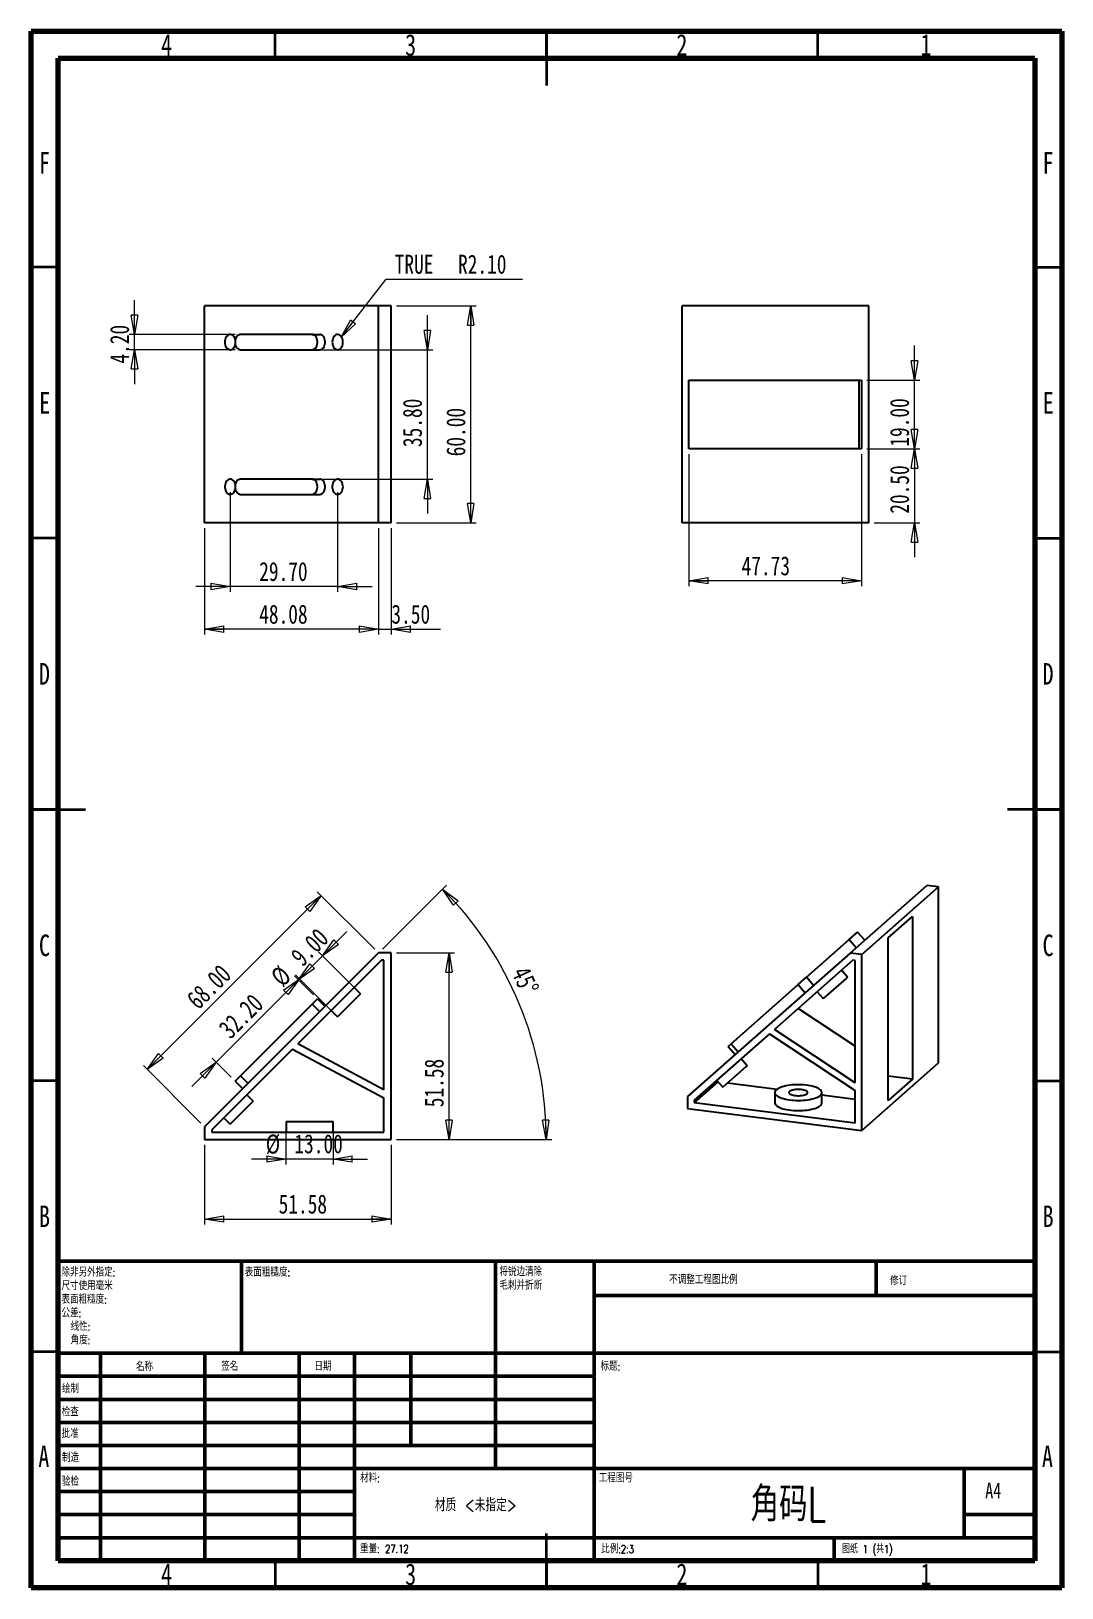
# Model space of a CAD drawing. Header units: millimetres. Extents: x 15 to 205, y 5 to 292.
import ezdxf

# ---------------------------------------------------------------- set-up
doc = ezdxf.new("R2010")
doc.units = ezdxf.units.MM
doc.styles.add('SLDTEXTSTYLE0', font='TXT', dxfattribs={"width": 0.75})
doc.styles.add('SLDTEXTSTYLE1', font='TXT', dxfattribs={"width": 0.75, "bigfont": 'bigfont'})
doc.styles.add('SLDTEXTSTYLE2', font='TXT', dxfattribs={"width": 0.694444, "bigfont": 'bigfont'})
doc.dimstyles.new('SLDDIMSTYLE0', dxfattribs={"dimtxt": 3.5, "dimasz": 3.556, "dimexe": 0, "dimexo": 0.0625, "dimgap": 0.875, "dimtad": 1, "dimlfac": 1.5, "dimrnd": 1e-09, "dimzin": 4, "dimdsep": 46, "dimtxsty": 'SLDTEXTSTYLE0', "dimblk1": 'CLOSED', "dimblk2": 'CLOSED', "dimsah": 1, "dimcen": 0.09, "dimadec": 0, "dimazin": 1, "dimtfac": 1, "dimtofl": 0, "dimtmove": 0, "dimatfit": 3, "dimldrblk": 'CLOSED', "dimfxl": 0, "dimfrac": 2, "dimtolj": 1, "dimtzin": 12, "dimarcsym": 0})
doc.dimstyles.new('SLDDIMSTYLE1', dxfattribs={"dimtxt": 3.5, "dimasz": 3.556, "dimexe": 0, "dimexo": 0.0625, "dimgap": 0.875, "dimtad": 1, "dimlfac": 1.5, "dimrnd": 1e-09, "dimzin": 12, "dimdsep": 46, "dimtxsty": 'SLDTEXTSTYLE0', "dimblk1": 'CLOSED', "dimblk2": 'CLOSED', "dimsah": 1, "dimcen": 0.09, "dimadec": 0, "dimazin": 3, "dimtfac": 1, "dimtofl": 0, "dimtmove": 0, "dimatfit": 3, "dimldrblk": 'CLOSED', "dimfxl": 0, "dimfrac": 2, "dimtolj": 1, "dimtzin": 12, "dimarcsym": 0})
doc.dimstyles.new('SLDDIMSTYLE2', dxfattribs={"dimtxt": 3.5, "dimasz": 3.556, "dimexe": 0, "dimexo": 0.0625, "dimgap": 0.875, "dimtad": 1, "dimlfac": 1.5, "dimrnd": 1e-09, "dimzin": 4, "dimdsep": 46, "dimtxsty": 'SLDTEXTSTYLE0', "dimblk1": 'CLOSED', "dimblk2": 'CLOSED', "dimsah": 1, "dimcen": 0.09, "dimadec": 0, "dimazin": 1, "dimtfac": 1, "dimtmove": 0, "dimatfit": 0, "dimldrblk": 'CLOSED', "dimfxl": 0, "dimfrac": 2, "dimtolj": 1, "dimtzin": 12, "dimarcsym": 0})
doc.dimstyles.new('SLDDIMSTYLE3', dxfattribs={"dimtxt": 3.5, "dimasz": 3.556, "dimexe": 0, "dimexo": 0.0625, "dimgap": 0.875, "dimtad": 0, "dimtih": 1, "dimtoh": 1, "dimlfac": 1.5, "dimrnd": 1e-09, "dimzin": 4, "dimdsep": 46, "dimtxsty": 'SLDTEXTSTYLE0', "dimblk1": 'CLOSED', "dimblk2": 'CLOSED', "dimsah": 1, "dimcen": 0, "dimadec": 0, "dimazin": 1, "dimtfac": 1, "dimtofl": 0, "dimtmove": 0, "dimatfit": 3, "dimldrblk": 'CLOSED', "dimfxl": 0, "dimfrac": 2, "dimtolj": 1, "dimtzin": 12, "dimarcsym": 0})
doc.dimstyles.new('SLDDIMSTYLE4', dxfattribs={"dimtxt": 3.5, "dimasz": 3.556, "dimexe": 0, "dimexo": 0.0625, "dimgap": 0.875, "dimtad": 1, "dimdec": 4, "dimlfac": 1.5, "dimzin": 12, "dimdsep": 46, "dimtxsty": 'SLDTEXTSTYLE0', "dimblk1": 'CLOSED', "dimblk2": 'CLOSED', "dimsah": 1, "dimcen": 0.09, "dimazin": 3, "dimtfac": 1, "dimtofl": 0, "dimtmove": 0, "dimatfit": 3, "dimldrblk": 'CLOSED', "dimfxl": 0, "dimfrac": 2, "dimtolj": 1, "dimtzin": 12, "dimarcsym": 0})

# ---------------------------------------------------------------- blocks, each defined once
blk = doc.blocks.new('SW_NOTE_0')
at = {"color": 0, "linetype": 'Continuous', "lineweight": 0, "char_height": 1.5, "attachment_point": 1, "style": 'SLDTEXTSTYLE1'}
for s, insert in [('除非另外指定:', (0, 1.93)), ('尺寸使用毫米', (0, -0.57)), ('表面粗糙度:', (0, -3.07)), ('公差:', (0, -5.57)), ('线性:', (1.69, -8.07)), ('角度:', (1.69, -10.57))]:
    blk.add_mtext(s, dxfattribs=dict(at, insert=insert))
blk = doc.blocks.new('SW_NOTE_0_1')
at = {"color": 0, "linetype": 'Continuous', "lineweight": 0, "char_height": 1.5, "attachment_point": 1, "style": 'SLDTEXTSTYLE1'}
for s, insert in [('将锐边清除', (0, 1.93)), ('毛刺并折断', (0, -0.57))]:
    blk.add_mtext(s, dxfattribs=dict(at, insert=insert))
blk = doc.blocks.new('_Closed')
at = {"color": 0, "linetype": 'ByBlock', "lineweight": -2}
for p, q in [((-1, 0.166667), (0, 0)), ((-1, 0.166667), (-1, -0.166667)), ((0, 0), (-1, -0.166667)), ((0, 0), (-1, 0))]:
    blk.add_line(p, q, dxfattribs=at)
blk = doc.blocks.new('_D')
at = {"color": 7, "linetype": 'Continuous', "lineweight": 0}
for p, q in [((82.37, 241.34), (97.04, 241.34)), ((96.04, 201.34), (96.04, 241.34)), ((82.37, 201.34), (97.04, 201.34))]:
    blk.add_line(p, q, dxfattribs=at)
at = {"color": 7, "linetype": 'Continuous', "lineweight": 18, "xscale": 3.556, "yscale": 3.556}
for p, rotation in [((96.04, 241.34, -17.19), 90.0000000000004), ((96.04, 201.34, -17.19), 270.0000000000004)]:
    blk.add_blockref('_Closed', p, dxfattribs=dict(at, rotation=rotation))
at = {"color": 7, "linetype": 'Continuous', "lineweight": 18, "insert": (91.53, 213.61), "char_height": 3.5, "attachment_point": 1, "rotation": 90, "style": 'SLDTEXTSTYLE0'}
blk.add_mtext('60.00', dxfattribs=at)
blk = doc.blocks.new('_D_1')
at = {"color": 7, "linetype": 'Continuous', "lineweight": 0}
for p, q in [((46.98, 200.34), (46.98, 180.75)), ((79.04, 200.34), (79.04, 180.75)), ((79.04, 181.75), (46.98, 181.75))]:
    blk.add_line(p, q, dxfattribs=at)
at = {"color": 7, "linetype": 'Continuous', "lineweight": 18, "xscale": 3.556, "yscale": 3.556, "rotation": 180.0000000000004}
blk.add_blockref('_Closed', (46.98, 181.75, -17.19), dxfattribs=at)
at = {"color": 7, "linetype": 'Continuous', "lineweight": 18, "xscale": 3.556, "yscale": 3.556}
blk.add_blockref('_Closed', (79.04, 181.75, -17.19), dxfattribs=at)
at = {"color": 7, "linetype": 'Continuous', "lineweight": 18, "insert": (57.04, 186.26), "char_height": 3.5, "attachment_point": 1, "style": 'SLDTEXTSTYLE0'}
blk.add_mtext('48.08', dxfattribs=at)
blk = doc.blocks.new('_D_2')
at = {"color": 7, "linetype": 'Continuous', "lineweight": 0}
for p, q in [((79.04, 200.34), (79.04, 180.75)), ((81.37, 200.34), (81.37, 180.75)), ((79.04, 181.75), (72.69, 181.75)), ((79.04, 181.75), (81.37, 181.75)), ((81.37, 181.75), (90.46, 181.75))]:
    blk.add_line(p, q, dxfattribs=at)
at = {"color": 7, "linetype": 'Continuous', "lineweight": 18, "xscale": 3.556, "yscale": 3.556}
blk.add_blockref('_Closed', (79.04, 181.75, -17.19), dxfattribs=at)
at = {"color": 7, "linetype": 'Continuous', "lineweight": 18, "xscale": 3.556, "yscale": 3.556, "rotation": 180.0000000000004}
blk.add_blockref('_Closed', (81.37, 181.75, -17.19), dxfattribs=at)
at = {"color": 7, "linetype": 'Continuous', "lineweight": 18, "insert": (81.41, 186.26), "char_height": 3.5, "attachment_point": 1, "style": 'SLDTEXTSTYLE0'}
blk.add_mtext('3.50', dxfattribs=at)
blk = doc.blocks.new('_D_3')
at = {"color": 7, "linetype": 'Continuous', "lineweight": 0}
for p, q in [((72.18, 235.56), (80.43, 246.27)), ((80.43, 246.27), (105.58, 246.27))]:
    blk.add_line(p, q, dxfattribs=at)
at = {"color": 7, "linetype": 'Continuous', "lineweight": 18, "xscale": 3.556, "yscale": 3.556, "rotation": 232.4055789035102}
blk.add_blockref('_Closed', (72.18, 235.56, 9.65), dxfattribs=at)
at = {"color": 7, "linetype": 'Continuous', "lineweight": 18, "char_height": 3.5, "attachment_point": 1, "style": 'SLDTEXTSTYLE0'}
for s, insert in [('TRUE', (82.01, 250.78)), ('R2.10', (93.69, 250.78))]:
    blk.add_mtext(s, dxfattribs=dict(at, insert=insert))
blk = doc.blocks.new('_D_4')
at = {"color": 7, "linetype": 'Continuous', "lineweight": 0}
for p, q in [((34.05, 236.07), (34.05, 242.42)), ((52.58, 236.07), (33.05, 236.07)), ((34.05, 233.27), (34.05, 236.07)), ((52.58, 233.27), (33.05, 233.27)), ((34.05, 233.27), (34.05, 226.92))]:
    blk.add_line(p, q, dxfattribs=at)
at = {"color": 7, "linetype": 'Continuous', "lineweight": 18, "xscale": 3.556, "yscale": 3.556}
for p, rotation in [((34.05, 236.07, -17.19), 270.0000000000004), ((34.05, 233.27, -17.19), 90.0000000000004)]:
    blk.add_blockref('_Closed', p, dxfattribs=dict(at, rotation=rotation))
at = {"color": 7, "linetype": 'Continuous', "lineweight": 18, "insert": (29.54, 230.71), "char_height": 3.5, "attachment_point": 1, "rotation": 90, "style": 'SLDTEXTSTYLE0'}
blk.add_mtext('4.20', dxfattribs=at)
blk = doc.blocks.new('_D_5')
at = {"color": 7, "linetype": 'Continuous', "lineweight": 0}
for p, q in [((88.04, 233.27), (88.04, 239.62)), ((67.78, 233.27), (89.04, 233.27)), ((88.04, 209.4), (88.04, 233.27)), ((67.78, 209.4), (89.04, 209.4)), ((88.04, 209.4), (88.04, 203.05))]:
    blk.add_line(p, q, dxfattribs=at)
at = {"color": 7, "linetype": 'Continuous', "lineweight": 18, "xscale": 3.556, "yscale": 3.556}
for p, rotation in [((88.04, 233.27, -17.19), 270.0000000000004), ((88.04, 209.4, -17.19), 90.0000000000004)]:
    blk.add_blockref('_Closed', p, dxfattribs=dict(at, rotation=rotation))
at = {"color": 7, "linetype": 'Continuous', "lineweight": 18, "insert": (83.53, 215.32), "char_height": 3.5, "attachment_point": 1, "rotation": 90, "style": 'SLDTEXTSTYLE0'}
blk.add_mtext('35.80', dxfattribs=at)
blk = doc.blocks.new('_D_6')
at = {"color": 7, "linetype": 'Continuous', "lineweight": 0}
for p, q in [((51.7, 207), (51.7, 188.62)), ((71.5, 207), (71.5, 188.62)), ((51.7, 189.62), (45.35, 189.62)), ((71.5, 189.62), (51.7, 189.62)), ((71.5, 189.62), (77.85, 189.62))]:
    blk.add_line(p, q, dxfattribs=at)
at = {"color": 7, "linetype": 'Continuous', "lineweight": 18, "xscale": 3.556, "yscale": 3.556}
blk.add_blockref('_Closed', (51.7, 189.62, -17.19), dxfattribs=at)
at = {"color": 7, "linetype": 'Continuous', "lineweight": 18, "xscale": 3.556, "yscale": 3.556, "rotation": 180.0000000000004}
blk.add_blockref('_Closed', (71.5, 189.62, -17.19), dxfattribs=at)
at = {"color": 7, "linetype": 'Continuous', "lineweight": 18, "insert": (57.04, 194.13), "char_height": 3.5, "attachment_point": 1, "style": 'SLDTEXTSTYLE0'}
blk.add_mtext('29.70', dxfattribs=at)
blk = doc.blocks.new('_D_7')
at = {"color": 7, "linetype": 'Continuous', "lineweight": 0}
for p, q in [((177.84, 227.67), (177.84, 234.02)), ((169.05, 227.67), (178.84, 227.67)), ((177.84, 215), (177.84, 227.67)), ((169.05, 215), (178.84, 215)), ((177.84, 215), (177.84, 208.65))]:
    blk.add_line(p, q, dxfattribs=at)
at = {"color": 7, "linetype": 'Continuous', "lineweight": 18, "xscale": 3.556, "yscale": 3.556}
for p, rotation in [((177.84, 227.67, 17.19), 270.0000000000004), ((177.84, 215, 17.19), 90.0000000000004)]:
    blk.add_blockref('_Closed', p, dxfattribs=dict(at, rotation=rotation))
at = {"color": 7, "linetype": 'Continuous', "lineweight": 18, "insert": (173.32, 215.39), "char_height": 3.5, "attachment_point": 1, "rotation": 90, "style": 'SLDTEXTSTYLE0'}
blk.add_mtext('19.00', dxfattribs=at)
blk = doc.blocks.new('_D_8')
at = {"color": 7, "linetype": 'Continuous', "lineweight": 0}
for p, q in [((136.23, 214), (136.23, 189.67)), ((168.05, 214), (168.05, 189.67)), ((168.05, 190.67), (136.23, 190.67))]:
    blk.add_line(p, q, dxfattribs=at)
at = {"color": 7, "linetype": 'Continuous', "lineweight": 18, "xscale": 3.556, "yscale": 3.556, "rotation": 180.0000000000004}
blk.add_blockref('_Closed', (136.23, 190.67, 17.19), dxfattribs=at)
at = {"color": 7, "linetype": 'Continuous', "lineweight": 18, "xscale": 3.556, "yscale": 3.556}
blk.add_blockref('_Closed', (168.05, 190.67, 17.19), dxfattribs=at)
at = {"color": 7, "linetype": 'Continuous', "lineweight": 18, "insert": (145.96, 195.18), "char_height": 3.5, "attachment_point": 1, "style": 'SLDTEXTSTYLE0'}
blk.add_mtext('47.73', dxfattribs=at)
blk = doc.blocks.new('_D_9')
at = {"color": 7, "linetype": 'Continuous', "lineweight": 0}
for p, q in [((177.84, 215), (177.84, 221.35)), ((169.05, 215), (178.84, 215)), ((177.84, 215), (177.84, 201.34)), ((170.39, 201.34), (178.84, 201.34)), ((177.84, 201.34), (177.84, 194.99))]:
    blk.add_line(p, q, dxfattribs=at)
at = {"color": 7, "linetype": 'Continuous', "lineweight": 18, "xscale": 3.556, "yscale": 3.556}
for p, rotation in [((177.84, 215, 17.19), 270.0000000000004), ((177.84, 201.34, 17.19), 90.0000000000004)]:
    blk.add_blockref('_Closed', p, dxfattribs=dict(at, rotation=rotation))
at = {"color": 7, "linetype": 'Continuous', "lineweight": 18, "insert": (173.32, 203.03), "char_height": 3.5, "attachment_point": 1, "rotation": 90, "style": 'SLDTEXTSTYLE0'}
blk.add_mtext('20.50', dxfattribs=at)
blk = doc.blocks.new('_D_10')
at = {"color": 7, "linetype": 'Continuous', "lineweight": 0}
for p, q in [((82.37, 122.05), (93.04, 122.05)), ((92.04, 87.66), (92.04, 122.05)), ((82.37, 87.66), (93.04, 87.66))]:
    blk.add_line(p, q, dxfattribs=at)
at = {"color": 7, "linetype": 'Continuous', "lineweight": 18, "xscale": 3.556, "yscale": 3.556}
for p, rotation in [((92.04, 122.05, -20), 90.0000000000004), ((92.04, 87.66, -20), 270.0000000000004)]:
    blk.add_blockref('_Closed', p, dxfattribs=dict(at, rotation=rotation))
at = {"color": 7, "linetype": 'Continuous', "lineweight": 18, "insert": (87.53, 93.61), "char_height": 3.5, "attachment_point": 1, "rotation": 90, "style": 'SLDTEXTSTYLE0'}
blk.add_mtext('51.58', dxfattribs=at)
blk = doc.blocks.new('_D_11')
at = {"color": 7, "linetype": 'Continuous', "lineweight": 0}
for p, q in [((68.45, 132.64), (36.4, 100.58)), ((78.33, 122.76), (67.75, 133.34)), ((46.28, 90.7), (35.69, 101.29))]:
    blk.add_line(p, q, dxfattribs=at)
at = {"color": 7, "linetype": 'Continuous', "lineweight": 18, "xscale": 3.556, "yscale": 3.556}
for p, rotation in [((68.45, 132.64, -20), 44.99999999999977), ((36.4, 100.58, -20), 224.9999999999998)]:
    blk.add_blockref('_Closed', p, dxfattribs=dict(at, rotation=rotation))
at = {"color": 7, "linetype": 'Continuous', "lineweight": 18, "insert": (43.35, 113.91), "char_height": 3.5, "attachment_point": 1, "rotation": 45, "style": 'SLDTEXTSTYLE0'}
blk.add_mtext('68.00', dxfattribs=at)
blk = doc.blocks.new('_D_12')
at = {"color": 7, "linetype": 'Continuous', "lineweight": 0}
for p, q in [((46.98, 86.66), (46.98, 71.99)), ((81.37, 86.66), (81.37, 71.99)), ((46.98, 72.99), (81.37, 72.99))]:
    blk.add_line(p, q, dxfattribs=at)
at = {"color": 7, "linetype": 'Continuous', "lineweight": 18, "xscale": 3.556, "yscale": 3.556, "rotation": 180.0000000000004}
blk.add_blockref('_Closed', (46.98, 72.99, -20), dxfattribs=at)
at = {"color": 7, "linetype": 'Continuous', "lineweight": 18, "xscale": 3.556, "yscale": 3.556}
blk.add_blockref('_Closed', (81.37, 72.99, -20), dxfattribs=at)
at = {"color": 7, "linetype": 'Continuous', "lineweight": 18, "insert": (60.62, 77.51), "char_height": 3.5, "attachment_point": 1, "style": 'SLDTEXTSTYLE0'}
blk.add_mtext('51.58', dxfattribs=at)
blk = doc.blocks.new('_D_13')
at = {"color": 7, "linetype": 'Continuous', "lineweight": 0}
for p, q in [((61.98, 90), (61.98, 83.05)), ((70.65, 90), (70.65, 83.05)), ((61.98, 84.05), (55.63, 84.05)), ((70.65, 84.05), (61.98, 84.05)), ((70.65, 84.05), (77, 84.05))]:
    blk.add_line(p, q, dxfattribs=at)
at = {"color": 7, "linetype": 'Continuous', "lineweight": 18, "xscale": 3.556, "yscale": 3.556}
blk.add_blockref('_Closed', (61.98, 84.05, -20), dxfattribs=at)
at = {"color": 7, "linetype": 'Continuous', "lineweight": 18, "xscale": 3.556, "yscale": 3.556, "rotation": 180.0000000000004}
blk.add_blockref('_Closed', (70.65, 84.05, -20), dxfattribs=at)
at = {"color": 7, "linetype": 'Continuous', "lineweight": 18, "char_height": 3.5, "attachment_point": 1, "style": 'SLDTEXTSTYLE0'}
for s, insert in [('%%c', (58.25, 88.57)), ('13.00', (63.53, 88.62))]:
    blk.add_mtext(s, dxfattribs=dict(at, insert=insert))
blk = doc.blocks.new('_D_14')
at = {"color": 7, "linetype": 'Continuous', "lineweight": 0}
for p, q in [((68.71, 121.54), (73.2, 126.03)), ((68.71, 121.54), (64.46, 117.3)), ((75.03, 115.22), (68, 122.25)), ((70.79, 110.97), (63.76, 118.01)), ((64.46, 117.3), (59.97, 112.81))]:
    blk.add_line(p, q, dxfattribs=at)
at = {"color": 7, "linetype": 'Continuous', "lineweight": 18, "xscale": 3.556, "yscale": 3.556}
for p, rotation in [((68.71, 121.54, -20), 225.0000000000001), ((64.46, 117.3, -20), 45.00000000000007)]:
    blk.add_blockref('_Closed', p, dxfattribs=dict(at, rotation=rotation))
at = {"color": 7, "linetype": 'Continuous', "lineweight": 18, "char_height": 3.5, "attachment_point": 1, "rotation": 45, "style": 'SLDTEXTSTYLE0'}
for s, insert in [('9.00', (62.56, 121.85)), ('%%c', (58.87, 118.08))]:
    blk.add_mtext(s, dxfattribs=dict(at, insert=insert))
blk = doc.blocks.new('_D_15')
at = {"color": 7, "linetype": 'Continuous', "lineweight": 0}
for p, q in [((64.28, 117.11), (68.77, 121.6)), ((67.07, 114.32), (63.57, 117.82)), ((49.1, 101.93), (64.28, 117.11)), ((49.1, 101.93), (44.61, 97.44)), ((51.89, 99.14), (48.39, 102.64))]:
    blk.add_line(p, q, dxfattribs=at)
at = {"color": 7, "linetype": 'Continuous', "lineweight": 18, "xscale": 3.556, "yscale": 3.556}
for p, rotation in [((64.28, 117.11, -20), 224.9999999999998), ((49.1, 101.93, -20), 44.99999999999979)]:
    blk.add_blockref('_Closed', p, dxfattribs=dict(at, rotation=rotation))
at = {"color": 7, "linetype": 'Continuous', "lineweight": 18, "insert": (49.27, 108.49), "char_height": 3.5, "attachment_point": 1, "rotation": 45, "style": 'SLDTEXTSTYLE0'}
blk.add_mtext('32.20', dxfattribs=at)
blk = doc.blocks.new('_D_16')
at = {"color": 7, "linetype": 'Continuous', "lineweight": 0}
for p, q in [((79.75, 122.76), (91.54, 134.55)), ((82.37, 87.66), (110.96, 87.66))]:
    blk.add_line(p, q, dxfattribs=at)
at = {"color": 7, "linetype": 'Continuous', "lineweight": 18}
blk.add_arc((44.65, 87.66), 65.31, 0, 45, dxfattribs=at)
at = {"color": 7, "linetype": 'Continuous', "lineweight": 18, "xscale": 3.556, "yscale": 3.556}
for p, rotation in [((90.83, 133.84, -20), 133.4417090390012), ((109.96, 87.66, -20), 271.5582909609989)]:
    blk.add_blockref('_Closed', p, dxfattribs=dict(at, rotation=rotation))
at = {"color": 7, "linetype": 'Continuous', "lineweight": 18, "insert": (106.68, 119.91), "char_height": 3.5, "attachment_point": 1, "rotation": 294.5853, "style": 'SLDTEXTSTYLE0'}
blk.add_mtext('45°', dxfattribs=at)

msp = doc.modelspace()

# ---------------------------------------------------------------- linework, layer by layer
at = {"color": 7, "linetype": 'Continuous', "lineweight": 70}
for p, q in [((15, 5), (15, 292)), ((15, 292), (205, 292)), ((205, 292), (205, 5)), ((20, 10), (20, 287)), ((20, 287), (200, 287)), ((200, 287), (200, 10)), ((200, 10), (20, 10)), ((205, 5), (15, 5))]:
    msp.add_line(p, q, dxfattribs=at)
at = {"color": 7, "linetype": 'Continuous', "lineweight": 35}
for p, q in [((60, 287), (60, 292)), ((110, 292), (110, 282)), ((110, 287), (110, 292)), ((160, 287), (160, 292)), ((20, 248.5), (15, 248.5)), ((200, 248.5), (205, 248.5)), ((20, 198.5), (15, 198.5)), ((200, 198.5), (205, 198.5)), ((15, 148.5), (25, 148.5)), ((20, 148.5), (15, 148.5)), ((205, 148.5), (195, 148.5)), ((200, 148.5), (205, 148.5)), ((20, 98.5), (15, 98.5)), ((200, 98.5), (205, 98.5)), ((20, 48.5), (15, 48.5)), ((200, 48.5), (205, 48.5)), ((110, 5), (110, 15)), ((60, 10), (60, 5)), ((110, 10), (110, 5)), ((160, 10), (160, 5))]:
    msp.add_line(p, q, dxfattribs=at)
at = {"color": 7, "linetype": 'Continuous', "lineweight": 25}
for p, q in [((46.984676, 201.335389), (46.984676, 241.335389)), ((79.040184, 241.335389), (46.984676, 241.335389)), ((79.040184, 201.335389), (79.040184, 241.335389)), ((81.373517, 241.335389), (79.040184, 241.335389)), ((81.373517, 201.335389), (81.373517, 241.335389)), ((134.998812, 201.335389), (134.998812, 241.335389)), ((169.387652, 241.335389), (134.998812, 241.335389)), ((169.387652, 201.335389), (169.387652, 241.335389)), ((66.783666, 236.068723), (53.58434, 236.068723)), ((66.783666, 236.068723), (68.19788, 236.068723)), ((53.58434, 233.268723), (66.783666, 233.268723)), ((66.783666, 233.268723), (68.19788, 233.268723)), ((136.234514, 227.668723), (168.054319, 227.668723)), ((136.234514, 215.002056), (136.234514, 227.668723)), ((167.606604, 215.002056), (167.606604, 227.668723)), ((168.054319, 227.668723), (168.054319, 215.002056)), ((168.054319, 215.002056), (136.234514, 215.002056)), ((66.783666, 209.402056), (53.58434, 209.402056)), ((66.783666, 209.402056), (68.19788, 209.402056)), ((53.58434, 206.602056), (66.783666, 206.602056)), ((66.783666, 206.602056), (68.19788, 206.602056)), ((79.040184, 201.335389), (46.984676, 201.335389)), ((81.373517, 201.335389), (79.040184, 201.335389)), ((169.387652, 201.335389), (134.998812, 201.335389)), ((165.965124, 122.015081), (180.107259, 134.487272)), ((168.147757, 121.740095), (182.289893, 134.212286)), ((182.289893, 134.212286), (180.107259, 134.487272)), ((182.289893, 101.790176), (182.289893, 134.212286)), ((172.979653, 124.836395), (177.457996, 128.785923)), ((177.457996, 128.785923), (177.457996, 98.785923)), ((157.907224, 117.575348), (165.79034, 124.527602)), ((165.79034, 124.527602), (167.335314, 125.890142)), ((165.79034, 124.527602), (167.113215, 123.027602)), ((168.65819, 124.390142), (167.335314, 125.890142)), ((172.979653, 94.836395), (172.979653, 124.836395)), ((79.040184, 122.050522), (46.984676, 89.995015)), ((79.592469, 120.717189), (64.167303, 105.292023)), ((81.373517, 122.050522), (79.040184, 122.050522)), ((80.040184, 120.717189), (79.592469, 120.717189)), ((80.040184, 96.838966), (80.040184, 120.717189)), ((81.373517, 87.661681), (81.373517, 122.050522)), ((165.965124, 122.015081), (135.979942, 95.570636)), ((166.481739, 120.692914), (152.052817, 107.967802)), ((168.147757, 121.740095), (165.965124, 122.015081)), ((166.900538, 120.640151), (166.481739, 120.692914)), ((166.900538, 98.127546), (166.900538, 120.640151)), ((168.147757, 89.317985), (168.147757, 121.740095)), ((165.501123, 117.60587), (164.398727, 118.85587)), ((75.740352, 114.50805), (74.561841, 115.686561)), ((144.01541, 105.323919), (156.362249, 116.212808)), ((156.362249, 116.212808), (157.907224, 117.575348)), ((156.362249, 116.212808), (157.685125, 114.712808)), ((159.2301, 116.075348), (157.907224, 117.575348)), ((159.898727, 114.887243), (161.001123, 113.637243)), ((165.235436, 117.371557), (161.001123, 113.637243)), ((165.501123, 117.60587), (165.235436, 117.371557)), ((53.58434, 99.423105), (66.783666, 112.622432)), ((66.783666, 112.622432), (67.773616, 113.612381)), ((66.783666, 112.622432), (68.19788, 111.208218)), ((69.187829, 112.198168), (67.773616, 113.612381)), ((75.740352, 114.50805), (71.497711, 110.265409)), ((70.3192, 111.44392), (71.497711, 110.265409)), ((166.900538, 104.863034), (156.413309, 111.813394)), ((151.130788, 107.154648), (137.227161, 94.892802)), ((151.130788, 107.154648), (166.900538, 96.703322)), ((166.900538, 98.127546), (152.052817, 107.967802)), ((63.181612, 104.306332), (48.31801, 89.44273)), ((63.181612, 104.306332), (80.040184, 95.328348)), ((80.040184, 96.838966), (64.167303, 105.292023)), ((143.460384, 104.834433), (144.01541, 105.323919)), ((143.460384, 104.834433), (144.78326, 103.334433)), ((144.01541, 105.323919), (145.338285, 103.823919)), ((146.715177, 101.038224), (142.480864, 97.30391)), ((146.980864, 101.272537), (145.878467, 102.522537)), ((146.980864, 101.272537), (146.715177, 101.038224)), ((168.147757, 89.317985), (182.289893, 101.790176)), ((52.59439, 98.433156), (53.58434, 99.423105)), ((52.59439, 98.433156), (54.008604, 97.018942)), ((53.58434, 99.423105), (54.998553, 98.008892)), ((141.587653, 98.316284), (137.227161, 94.470692)), ((141.378467, 98.55391), (142.480864, 97.30391)), ((141.587653, 98.316716), (141.587653, 98.316284)), ((141.587653, 98.316284), (141.588081, 98.316231)), ((143.373647, 98.09127), (152.51604, 96.939437)), ((177.457996, 98.785923), (172.979653, 99.350141)), ((177.457996, 98.785923), (172.979653, 94.836395)), ((55.941362, 94.70906), (54.762851, 95.887571)), ((80.040184, 88.995015), (80.040184, 95.328348)), ((135.979942, 95.570636), (135.979942, 93.370748)), ((137.227161, 94.892802), (137.227161, 94.470692)), ((152.088309, 96.313688), (152.088309, 94.42807)), ((160.754975, 94.42807), (160.754975, 96.313688)), ((160.754975, 95.901429), (166.900538, 95.127161)), ((166.900538, 90.732198), (166.900538, 96.703322)), ((55.941362, 94.70906), (51.698722, 90.466419)), ((135.979942, 93.370748), (168.147757, 89.317985)), ((137.227161, 94.470692), (166.900538, 90.732198)), ((46.984676, 89.995015), (46.984676, 87.661681)), ((48.31801, 89.44273), (48.31801, 88.995015)), ((48.31801, 88.995015), (80.040184, 88.995015)), ((50.52021, 91.64493), (51.698722, 90.466419)), ((61.984676, 90.995015), (61.984676, 88.995015)), ((61.984676, 90.995015), (70.651343, 90.995015)), ((70.651343, 88.995015), (70.651343, 90.995015)), ((46.984676, 87.661681), (81.373517, 87.661681))]:
    msp.add_line(p, q, dxfattribs=at)
at = {"color": 7, "linetype": 'Continuous', "lineweight": 50}
for p, q in [((20, 65.25), (200, 65.25)), ((20, 65.25), (20, 10)), ((53.8, 48.25), (53.8, 65.25)), ((100.6, 65.25), (100.6, 27)), ((118.8, 65.25), (118.8, 10)), ((170.8, 58.875), (170.8, 65.25)), ((200, 58.875), (118.8, 58.875)), ((200, 48.25), (20, 48.25)), ((27.8, 48.25), (27.8, 10)), ((46.990952, 48.25), (46.990952, 10)), ((64.398926, 48.25), (64.398926, 10)), ((74.6, 10), (74.6, 48.25)), ((85, 31.25), (85, 48.25)), ((118.8, 44), (20, 44)), ((118.8, 39.75), (20, 39.75)), ((118.8, 35.5), (20, 35.5)), ((118.8, 31.25), (20, 31.25)), ((74.6, 27), (20, 27)), ((74.6, 27), (200, 27)), ((187, 14.25), (187, 27)), ((74.6, 22.749928), (20, 22.749928)), ((74.6, 18.5), (20, 18.5)), ((200, 18.5), (187, 18.5)), ((20, 14.25), (200, 14.25)), ((163, 10), (163, 14.25))]:
    msp.add_line(p, q, dxfattribs=at)
at = {"color": 7, "linetype": 'Continuous', "lineweight": 25, "flags": 128}
for points in [[(52.641531, 235.095597), (52.590635, 235.27616), (52.499608, 235.491622), (52.382839, 235.680635), (52.244082, 235.837125), (52.087797, 235.956061), (51.919006, 236.033622), (51.743136, 236.067313), (51.565837, 236.056052), (51.39281, 236.000202), (51.229616, 235.901556), (51.081498, 235.763287), (50.953219, 235.589837), (50.848901, 235.386782), (50.771896, 235.160647), (50.724681, 234.918702), (50.708772, 234.668723)], [(53.58434, 236.068723), (53.402437, 236.044885), (53.226729, 235.974184), (53.063198, 235.859027), (52.917415, 235.703335), (52.794343, 235.512411), (52.698173, 235.292756), (52.632181, 235.051851), (52.598613, 234.797898), (52.598613, 234.539547), (52.632181, 234.285594), (52.698173, 234.044689), (52.794343, 233.825034), (52.917415, 233.63411), (53.063198, 233.478419), (53.226729, 233.363261), (53.402437, 233.29256), (53.58434, 233.268723)], [(66.783666, 233.268723), (66.965569, 233.29256), (67.141277, 233.363261), (67.304808, 233.478419), (67.450591, 233.63411), (67.573663, 233.825034), (67.669833, 234.044689), (67.735825, 234.285594), (67.769393, 234.539547), (67.769393, 234.797898), (67.735825, 235.051851), (67.669833, 235.292756), (67.573663, 235.512411), (67.450591, 235.703335), (67.304808, 235.859027), (67.141277, 235.974184), (66.965569, 236.044885), (66.783666, 236.068723)], [(68.19788, 233.268723), (68.379783, 233.29256), (68.555491, 233.363261), (68.719021, 233.478419), (68.864805, 233.63411), (68.987877, 233.825034), (69.084046, 234.044689), (69.150039, 234.285594), (69.183606, 234.539547), (69.183606, 234.797898), (69.150039, 235.051851), (69.084046, 235.292756), (68.987877, 235.512411), (68.864805, 235.703335), (68.719021, 235.859027), (68.555491, 235.974184), (68.379783, 236.044885), (68.19788, 236.068723)], [(70.507762, 234.668723), (70.523671, 234.418743), (70.570886, 234.176798), (70.647891, 233.950664), (70.752209, 233.747608), (70.880488, 233.574158), (71.028605, 233.435889), (71.1918, 233.337243), (71.364827, 233.281393), (71.542125, 233.270132), (71.717996, 233.303823), (71.886786, 233.381384), (72.043072, 233.50032), (72.181829, 233.65681), (72.298597, 233.845823), (72.389625, 234.061285), (72.451986, 234.296271), (72.483676, 234.543227), (72.483676, 234.794218), (72.451986, 235.041174), (72.389625, 235.27616), (72.298597, 235.491622), (72.181829, 235.680635), (72.043072, 235.837125), (71.886786, 235.956061), (71.717996, 236.033622), (71.542125, 236.067313), (71.364827, 236.056052), (71.1918, 236.000202), (71.028605, 235.901556), (70.880488, 235.763287), (70.752209, 235.589837), (70.647891, 235.386782), (70.570886, 235.160647), (70.523671, 234.918702), (70.507762, 234.668723)], [(50.708772, 234.668723), (50.724681, 234.418743), (50.771896, 234.176798), (50.848901, 233.950664), (50.953219, 233.747608), (51.081498, 233.574158), (51.229616, 233.435889), (51.39281, 233.337243), (51.565837, 233.281393), (51.743136, 233.270132), (51.919006, 233.303823), (52.087797, 233.381384), (52.244082, 233.50032), (52.382839, 233.65681), (52.499608, 233.845823), (52.590635, 234.061285), (52.641531, 234.241848)], [(52.641531, 208.428931), (52.625547, 208.493981), (52.548543, 208.720115), (52.444224, 208.92317), (52.315945, 209.09662), (52.167828, 209.23489), (52.004633, 209.333535), (51.831606, 209.389386), (51.654308, 209.400646), (51.478437, 209.366955), (51.309647, 209.289395), (51.153361, 209.170458), (51.014605, 209.013969), (50.897836, 208.824955), (50.806808, 208.609493), (50.744447, 208.374507), (50.712757, 208.127551), (50.712757, 207.876561), (50.744447, 207.629604), (50.806808, 207.394619), (50.897836, 207.179157), (51.014605, 206.990143), (51.153361, 206.833653), (51.309647, 206.714717), (51.478437, 206.637157), (51.654308, 206.603466), (51.831606, 206.614726), (52.004633, 206.670577), (52.167828, 206.769222), (52.315945, 206.907492), (52.444224, 207.080942), (52.548543, 207.283997), (52.625547, 207.510131), (52.641531, 207.575181)], [(53.58434, 209.402056), (53.402437, 209.378218), (53.226729, 209.307517), (53.063198, 209.19236), (52.917415, 209.036668), (52.794343, 208.845744), (52.698173, 208.62609), (52.632181, 208.385184), (52.598613, 208.131232), (52.598613, 207.87288), (52.632181, 207.618928), (52.698173, 207.378022), (52.794343, 207.158367), (52.917415, 206.967443), (53.063198, 206.811752), (53.226729, 206.696595), (53.402437, 206.625894), (53.58434, 206.602056)], [(66.783666, 206.602056), (66.965569, 206.625894), (67.141277, 206.696595), (67.304808, 206.811752), (67.450591, 206.967443), (67.573663, 207.158367), (67.669833, 207.378022), (67.735825, 207.618928), (67.769393, 207.87288), (67.769393, 208.131232), (67.735825, 208.385184), (67.669833, 208.62609), (67.573663, 208.845744), (67.450591, 209.036668), (67.304808, 209.19236), (67.141277, 209.307517), (66.965569, 209.378218), (66.783666, 209.402056)], [(68.19788, 206.602056), (68.379783, 206.625894), (68.555491, 206.696595), (68.719021, 206.811752), (68.864805, 206.967443), (68.987877, 207.158367), (69.084046, 207.378022), (69.150039, 207.618928), (69.183606, 207.87288), (69.183606, 208.131232), (69.150039, 208.385184), (69.084046, 208.62609), (68.987877, 208.845744), (68.864805, 209.036668), (68.719021, 209.19236), (68.555491, 209.307517), (68.379783, 209.378218), (68.19788, 209.402056)], [(72.487661, 208.002056), (72.471752, 208.252036), (72.424537, 208.493981), (72.347532, 208.720115), (72.243214, 208.92317), (72.114935, 209.09662), (71.966818, 209.23489), (71.803623, 209.333535), (71.630596, 209.389386), (71.453298, 209.400646), (71.277427, 209.366955), (71.108637, 209.289395), (70.952351, 209.170458), (70.813594, 209.013969), (70.696826, 208.824955), (70.605798, 208.609493), (70.543437, 208.374507), (70.511747, 208.127551), (70.511747, 207.876561), (70.543437, 207.629604), (70.605798, 207.394619), (70.696826, 207.179157), (70.813594, 206.990143), (70.952351, 206.833653), (71.108637, 206.714717), (71.277427, 206.637157), (71.453298, 206.603466), (71.630596, 206.614726), (71.803623, 206.670577), (71.966818, 206.769222), (72.114935, 206.907492), (72.243214, 207.080942), (72.347532, 207.283997), (72.424537, 207.510131), (72.471752, 207.752076), (72.487661, 208.002056)], [(160.475104, 95.803), (160.607506, 95.940069), (160.698307, 96.080852), (160.746604, 96.223948), (160.751918, 96.367937), (160.714196, 96.511386), (160.633813, 96.65287), (160.511566, 96.790984), (160.348673, 96.924354), (160.146751, 97.051654), (159.907807, 97.171621), (159.634216, 97.283061), (159.328697, 97.384867), (158.994286, 97.476027), (158.634308, 97.555635), (158.252338, 97.622901), (157.852175, 97.677154), (157.437794, 97.717857), (157.013315, 97.744605), (156.582955, 97.757132), (156.150991, 97.755313), (155.721718, 97.739166), (155.299401, 97.708853), (154.888237, 97.664674), (154.492313, 97.607068), (154.115563, 97.536607), (153.761732, 97.453993), (153.434337, 97.360046), (153.136631, 97.2557), (152.871572, 97.141992), (152.641796, 97.020052), (152.449586, 96.891091), (152.296852, 96.756392), (152.185111, 96.617294), (152.115476, 96.475178), (152.088637, 96.331457), (152.104861, 96.187559), (152.163987, 96.044915), (152.265428, 95.904942), (152.408175, 95.769031), (152.59081, 95.638534), (152.811518, 95.514746), (153.068104, 95.398899), (153.358019, 95.292143), (153.678383, 95.19554), (154.026009, 95.110049), (154.397445, 95.036521), (154.788998, 94.975686), (155.196777, 94.928149), (155.616729, 94.894381), (156.044681, 94.87472), (156.476379, 94.869359), (156.907534, 94.878353), (157.333859, 94.901612), (157.751118, 94.938905), (158.155164, 94.989861), (158.541982, 95.053974), (158.907727, 95.130606), (159.248764, 95.218996), (159.561704, 95.318266), (159.843436, 95.427429), (160.091162, 95.5454), (160.302417, 95.671006), (160.475104, 95.803)], [(158.043027, 96.109413), (158.120335, 96.198755), (158.153647, 96.291073), (158.142102, 96.383977), (158.085997, 96.47506), (157.986786, 96.561964), (157.84704, 96.642438), (157.670376, 96.714397), (157.46137, 96.775979), (157.225436, 96.825587), (156.968684, 96.861937), (156.697765, 96.884088), (156.419693, 96.891466), (156.141672, 96.88388), (155.870903, 96.861526), (155.614397, 96.824983), (155.378798, 96.775198), (155.170209, 96.71346), (154.994031, 96.641369), (154.854827, 96.56079), (154.756203, 96.473812), (154.700713, 96.382687), (154.689794, 96.289775), (154.723729, 96.197482), (154.801639, 96.108198), (154.921507, 96.024237), (155.080227, 95.947773), (155.273689, 95.880785), (155.496882, 95.82501), (155.744027, 95.781891), (156.008721, 95.752545), (156.284109, 95.737732), (156.56306, 95.737837), (156.838348, 95.752856), (157.102843, 95.7824), (157.349696, 95.825704), (157.572513, 95.881647), (157.765522, 95.948779), (157.923726, 96.025362), (158.043027, 96.109413)], [(152.088309, 94.42807), (152.096769, 94.337853), (152.145209, 94.194762), (152.236149, 94.05399), (152.368687, 93.916935), (152.541505, 93.784961), (152.752885, 93.659377), (153.000727, 93.541434), (153.282568, 93.432302), (153.595607, 93.333067), (153.936731, 93.244714), (154.302552, 93.168122), (154.689433, 93.104052), (155.09353, 93.05314), (155.510827, 93.015893), (155.937175, 92.992682), (156.368338, 92.983735), (156.800031, 92.989143), (157.227963, 93.008852), (157.647882, 93.042666), (158.055614, 93.090248), (158.447106, 93.151126), (158.818469, 93.224696), (159.166011, 93.310224), (159.486278, 93.406863), (159.776088, 93.513651), (160.032559, 93.629526), (160.253144, 93.753338), (160.435649, 93.883856), (160.578261, 94.019782), (160.679563, 94.159766), (160.738548, 94.302417), (160.754975, 94.42807)]]:
    msp.add_lwpolyline(points, dxfattribs=at)

# ---------------------------------------------------------------- block references
at = {"color": 7, "linetype": 'Continuous', "lineweight": 0}
for name, p in [('SW_NOTE_0', (20.593669, 61.98737)), ('SW_NOTE_0_1', (101.309216, 62.06949))]:
    msp.add_blockref(name, p, dxfattribs=at)

# ---------------------------------------------------------------- texts
for s, insert, char_height, attachment_point, style in [('4', (39.960037, 291.446533), 3.96875, 2, 'SLDTEXTSTYLE0'), ('3', (84.960037, 291.446533), 3.96875, 2, 'SLDTEXTSTYLE0'), ('2', (134.960037, 291.446533), 3.96875, 2, 'SLDTEXTSTYLE0'), ('1', (179.960037, 291.446533), 3.96875, 2, 'SLDTEXTSTYLE0'), ('F', (17.45774, 269.696533), 3.96875, 2, 'SLDTEXTSTYLE0'), ('F', (202.45774, 269.696533), 3.96875, 2, 'SLDTEXTSTYLE0'), ('E', (17.507809, 225.446533), 3.96875, 2, 'SLDTEXTSTYLE0'), ('E', (202.507809, 225.446533), 3.96875, 2, 'SLDTEXTSTYLE0'), ('D', (17.452687, 175.491136), 3.96875, 2, 'SLDTEXTSTYLE0'), ('D', (202.452687, 175.491136), 3.96875, 2, 'SLDTEXTSTYLE0'), ('C', (17.458659, 125.446533), 3.96875, 2, 'SLDTEXTSTYLE0'), ('C', (202.458659, 125.446533), 3.96875, 2, 'SLDTEXTSTYLE0'), ('B', (17.470602, 75.491136), 3.96875, 2, 'SLDTEXTSTYLE0'), ('B', (202.470602, 75.491136), 3.96875, 2, 'SLDTEXTSTYLE0'), ('表面粗糙度:', (54.371292, 63.919272), 1.5, 1, 'SLDTEXTSTYLE1'), ('不调整工程图比例', (132.614641, 62.532994), 1.5, 1, 'SLDTEXTSTYLE1'), ('修订', (173.327582, 62.334909), 1.5, 1, 'SLDTEXTSTYLE1'), ('名称', (34.322239, 46.501483), 1.5, 1, 'SLDTEXTSTYLE1'), ('签名', (50.033588, 46.561756), 1.5, 1, 'SLDTEXTSTYLE1'), ('日期', (67.214702, 46.576179), 1.5, 1, 'SLDTEXTSTYLE1'), ('标题:', (119.956187, 46.576179), 1.5, 1, 'SLDTEXTSTYLE1'), ('绘制', (20.684668, 42.429715), 1.5, 1, 'SLDTEXTSTYLE1'), ('检查', (20.623583, 38.154407), 1.5, 1, 'SLDTEXTSTYLE1'), ('批准', (20.62163, 34.17683), 1.5, 1, 'SLDTEXTSTYLE1'), ('A', (17.339688, 31.241136), 3.96875, 2, 'SLDTEXTSTYLE0'), ('制造', (20.682194, 29.733705), 1.5, 1, 'SLDTEXTSTYLE1'), ('A', (202.339688, 31.241136), 3.96875, 2, 'SLDTEXTSTYLE0'), ('材料:', (75.645862, 25.986056), 1.5, 1, 'SLDTEXTSTYLE1'), ('工程图号', (119.628654, 25.986056), 1.5, 1, 'SLDTEXTSTYLE1'), ('验检', (20.676855, 25.349649), 1.5, 1, 'SLDTEXTSTYLE1'), ('角码L', (154.621157, 23.606911), 6.35, 2, 'SLDTEXTSTYLE1'), ('A4', (190.871156, 24.406389), 2.9104167, 1, 'SLDTEXTSTYLE0'), ('材质 <未指定>', (96.966497, 21.485566), 2.38125, 2, 'SLDTEXTSTYLE1'), ('重量: 27.12', (75.617811, 12.949312), 1.4986, 1, 'SLDTEXTSTYLE1'), ('比例:2:3', (120.073966, 12.900087), 1.5, 1, 'SLDTEXTSTYLE1'), ('图纸 1 (共1)', (164.478294, 12.900087), 1.5, 1, 'SLDTEXTSTYLE2'), ('4', (39.960037, 9.491136), 3.96875, 2, 'SLDTEXTSTYLE0'), ('3', (84.960037, 9.491136), 3.96875, 2, 'SLDTEXTSTYLE0'), ('2', (134.960037, 9.491136), 3.96875, 2, 'SLDTEXTSTYLE0'), ('1', (179.960037, 9.491136), 3.96875, 2, 'SLDTEXTSTYLE0')]:
    msp.add_mtext(s, dxfattribs=dict(at, insert=insert, char_height=char_height, attachment_point=attachment_point, style=style))

# ---------------------------------------------------------------- dimensions: what is measured, and where the dimension line sits
at = {"color": 7, "linetype": 'Continuous', "lineweight": 18}
dim = msp.add_radius_dim(center=(71.497711, 234.668723), mpoint=(72.184611, 235.56086), text='TRUE <>', dimstyle='SLDDIMSTYLE3', dxfattribs=at)
dim.commit()
dim.dimension.update_dxf_attribs({"geometry": '_D_3', "text_midpoint": (93.795708, 249.044496), "dimtype": 164})
for base, p1, p2, angle, dimstyle, picture, middle in [((34.051984, 236.068723), (53.58434, 233.268723), (53.58434, 236.068723), 90, 'SLDDIMSTYLE2', '_D_4', (34.051984, 235.233817)), ((96.040184, 241.335389), (81.373517, 201.335389), (81.373517, 241.335389), 90, 'SLDDIMSTYLE0', '_D', (96.040184, 219.432093)), ((88.040184, 233.268723), (66.783666, 209.402056), (66.783666, 233.268723), 90, 'SLDDIMSTYLE2', '_D_5', (88.040184, 221.135246)), ((177.836103, 227.668723), (168.054319, 215.002056), (168.054319, 227.668723), 90, 'SLDDIMSTYLE2', '_D_7', (177.836103, 221.212922)), ((177.836103, 201.335389), (168.054319, 215.002056), (169.387652, 201.335389), 90, 'SLDDIMSTYLE2', '_D_9', (177.836103, 208.8526)), ((36.398595, 100.581097), (79.040184, 122.050522), (46.984676, 89.995015), 45, 'SLDDIMSTYLE0', '_D_11', (50.651099, 114.833601)), ((64.27584, 117.110157), (52.59439, 98.433156), (67.773616, 113.612381), 45, 'SLDDIMSTYLE2', '_D_15', (56.579038, 109.413355)), ((92.040184, 122.050522), (81.373517, 87.661681), (81.373517, 122.050522), 90, 'SLDDIMSTYLE1', '_D_10', (92.040184, 99.429333))]:
    dim = msp.add_linear_dim(base=base, p1=p1, p2=p2, angle=angle, dimstyle=dimstyle, dxfattribs=at)
    dim.commit()
    dim.dimension.update_dxf_attribs({"geometry": picture, "text_midpoint": middle, "dimtype": 160})
for base, p1, p2, dimstyle, picture, middle in [((136.234514, 190.668723), (168.054319, 215.002056), (136.234514, 215.002056), 'SLDDIMSTYLE1', '_D_8', (151.781132, 190.668723)), ((51.698722, 189.616227), (71.497711, 208.002056), (51.698722, 208.002056), 'SLDDIMSTYLE2', '_D_6', (62.861512, 189.616227)), ((46.984676, 181.746662), (79.040184, 201.335389), (46.984676, 201.335389), 'SLDDIMSTYLE1', '_D_1', (62.861512, 181.746662)), ((81.373517, 181.746662), (79.040184, 201.335389), (81.373517, 201.335389), 'SLDDIMSTYLE2', '_D_2', (85.938023, 181.746662)), ((81.373517, 72.99485), (46.984676, 87.661681), (81.373517, 87.661681), 'SLDDIMSTYLE1', '_D_12', (66.435718, 72.99485))]:
    dim = msp.add_linear_dim(base=base, p1=p1, p2=p2, dimstyle=dimstyle, dxfattribs=at)
    dim.commit()
    dim.dimension.update_dxf_attribs({"geometry": picture, "text_midpoint": middle, "dimtype": 160})
dim = msp.add_angular_dim_2l(base=(104.989572, 112.654594), line1=((79.040184, 122.050522), (46.984676, 89.995015)), line2=((46.984676, 87.661681), (81.373517, 87.661681)), dimstyle='SLDDIMSTYLE4', dxfattribs=at)
dim.commit()
dim.dimension.update_dxf_attribs({"geometry": '_D_16', "text_midpoint": (104.040184, 114.833601), "dimtype": 162})
dim = msp.add_linear_dim(base=(64.464402, 117.298719), p1=(75.740352, 114.50805), p2=(71.497711, 110.265409), angle=45, text='%%c<>', dimstyle='SLDDIMSTYLE2', dxfattribs=at)
dim.commit()
dim.dimension.update_dxf_attribs({"geometry": '_D_14', "text_midpoint": (67.125797, 119.960114), "dimtype": 160})
dim = msp.add_linear_dim(base=(61.984676, 84.054433), p1=(70.651343, 90.995015), p2=(61.984676, 90.995015), text='%%c<>', dimstyle='SLDDIMSTYLE2', dxfattribs=at)
dim.commit()
dim.dimension.update_dxf_attribs({"geometry": '_D_13', "text_midpoint": (66.708104, 84.054433), "dimtype": 160})

doc.saveas('drawing.dxf')
